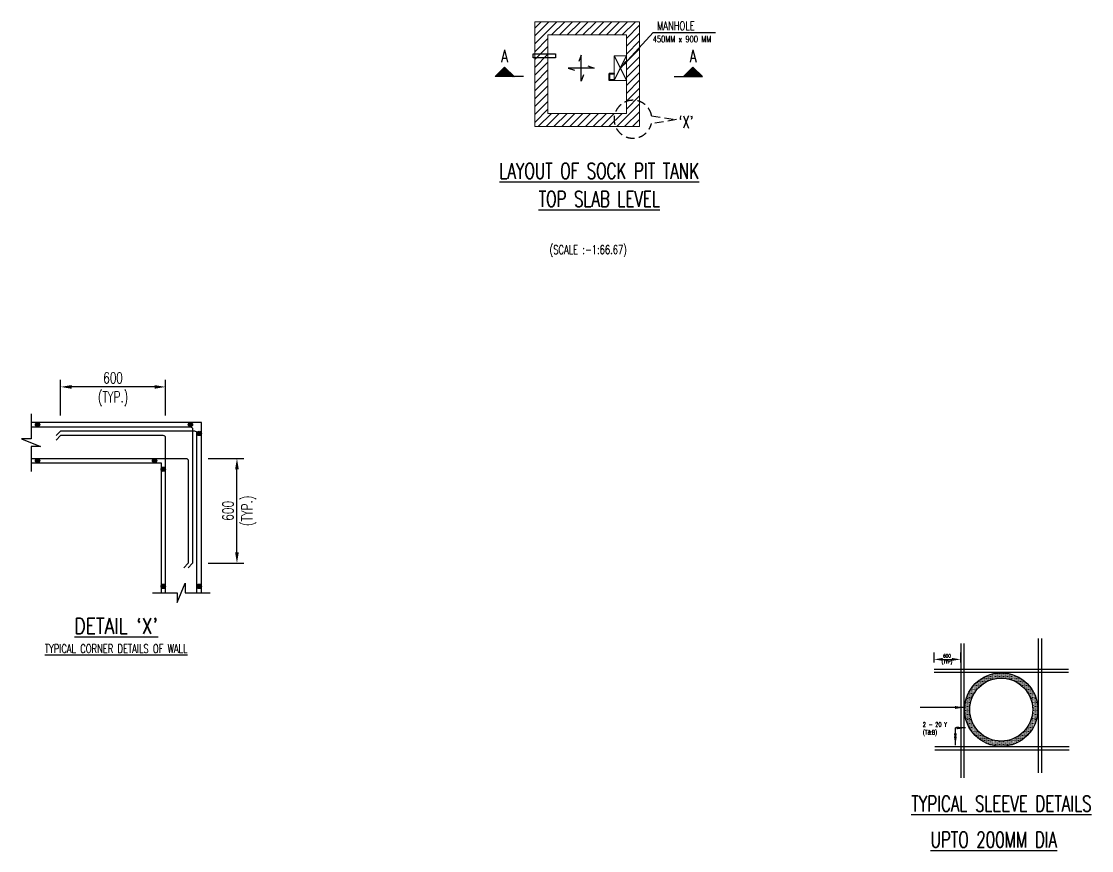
# Model space of a CAD drawing. Header units: millimetres. Extents: x 1549375 to 1746720, y -621670 to -557890.
# Drawn here: x 1716121 to 1746720, y -608411 to -584708 of the extents above; entities that cross this region are included whole.
import ezdxf
from ezdxf.enums import TextEntityAlignment as Align

# ---------------------------------------------------------------- set-up
doc = ezdxf.new("R2010")
doc.units = ezdxf.units.MM
doc.header["$MEASUREMENT"] = 0
doc.header["$PDMODE"] = 35
doc.linetypes.add('HIDDEN', pattern=[0.375, 0.25, -0.125])
doc.linetypes.add('HIDDEN2', pattern=[0.1875, 0.125, -0.0625])
for name, color, linetype in [('BEAM OUTTER', 4, 'Continuous'), ('S-BRECK LINE', 8, 'Continuous'), ('S-CLOUD', 7, 'Continuous'), ('S-COLUMN', 1, 'Continuous'), ('S-DIM-1', 5, 'Continuous'), ('S-HATCH', 253, 'Continuous'), ('S-REINFORCEMENT', 6, 'Continuous'), ('S-SECTION MARK', 1, 'Continuous'), ('S-SLAB MARK', 3, 'Continuous'), ('S-TEXT', 2, 'Continuous'), ('S-TEXT-1', 4, 'Continuous'), ('S-TITIL', 6, 'Continuous'), ('WALL', 7, 'Continuous')]:
    doc.layers.add(name, color=color, linetype=linetype)
doc.layers.add('HATCH', color=8, linetype='Continuous', lineweight=5)
doc.layers.add('Thin', color=251, linetype='Continuous', lineweight=5)
doc.styles.add('ROMANS', font='simplex.shx', dxfattribs={"width": 0.7})
doc.dimstyles.new('dim100', dxfattribs={"dimtxt": 250, "dimasz": 250, "dimexe": 200, "dimexo": 200, "dimgap": 100, "dimtad": 1, "dimdec": 0, "dimzin": 0, "dimdsep": 46, "dimtxsty": 'ROMANS', "dimcen": 0, "dimclrd": 5, "dimclre": 5, "dimclrt": 4, "dimadec": 0, "dimazin": 0, "dimtfac": 1, "dimtdec": 0, "dimtix": 1, "dimtofl": 0, "dimtmove": 2, "dimatfit": 3, "dimfxl": 0, "dimtolj": 1, "dimtzin": 0, "dimlwd": -1, "dimlwe": -1, "dimarcsym": 0})
doc.dimstyles.new('dim20', dxfattribs={"dimtxt": 250, "dimasz": 250, "dimexe": 200, "dimexo": 200, "dimgap": 100, "dimtad": 1, "dimdec": 0, "dimlfac": 0.2, "dimzin": 0, "dimdsep": 46, "dimtxsty": 'ROMANS', "dimcen": 0, "dimclrd": 170, "dimclre": 170, "dimclrt": 4, "dimadec": 0, "dimazin": 0, "dimtfac": 1, "dimtdec": 0, "dimtix": 1, "dimtofl": 0, "dimtmove": 2, "dimatfit": 3, "dimfxl": 0, "dimtolj": 1, "dimtzin": 0, "dimlwd": -1, "dimlwe": -1, "dimarcsym": 0})

# ---------------------------------------------------------------- blocks, each defined once
blk = doc.blocks.new('*D79')
at = {"layer": 'Defpoints', "color": 0, "lineweight": 18}
for p in [(1717242, -595156), (1717242, -596174), (1720242, -596174)]:
    blk.add_point(p, dxfattribs=at)
at = {"layer": 'S-DIM-1', "color": 170}
for p, q in [((1717242, -595974), (1717242, -594956)), ((1720242, -595974), (1720242, -594956)), ((1719929, -595156), (1717554, -595156))]:
    blk.add_line(p, q, dxfattribs=at)
at = {"layer": 'S-DIM-1', "color": 170, "lineweight": 18}
for points in [[(1717554, -595104), (1717554, -595209), (1717242, -595156)], [(1719929, -595209), (1719929, -595104), (1720242, -595156)]]:
    blk.add_solid(points, dxfattribs=at)
at = {"layer": 'S-DIM-1', "color": 4, "char_height": 312.5, "attachment_point": 5, "style": 'ROMANS'}
for s, insert in [('\\A1;600', (1718742, -594900)), ('(TYP.)', (1718742, -595495))]:
    blk.add_mtext(s, dxfattribs=dict(at, insert=insert))
blk = doc.blocks.new('*D80')
at = {"layer": 'Defpoints', "color": 0, "lineweight": 18}
for p in [(1721266, -597200), (1722285, -597200), (1721266, -600199)]:
    blk.add_point(p, dxfattribs=at)
at = {"layer": 'S-DIM-1', "color": 170}
for p, q in [((1721466, -597200), (1722485, -597200)), ((1722285, -599887), (1722285, -597512)), ((1721466, -600199), (1722485, -600199))]:
    blk.add_line(p, q, dxfattribs=at)
at = {"layer": 'S-DIM-1', "color": 170, "lineweight": 18}
for points in [[(1722337, -597512), (1722232, -597512), (1722285, -597200)], [(1722232, -599887), (1722337, -599887), (1722285, -600199)]]:
    blk.add_solid(points, dxfattribs=at)
at = {"layer": 'S-DIM-1', "color": 4, "char_height": 312.5, "attachment_point": 5, "rotation": 90, "style": 'ROMANS'}
for s, insert in [('\\A1;600', (1722028, -598699)), ('(TYP.)', (1722623, -598699))]:
    blk.add_mtext(s, dxfattribs=dict(at, insert=insert))
blk = doc.blocks.new('*D95')
at = {"layer": 'Defpoints', "color": 0, "lineweight": 18}
for p in [(1742978, -602945), (1742216, -603234), (1742978, -603234)]:
    blk.add_point(p, dxfattribs=at)
at = {"layer": 'S-HATCH', "color": 5}
for p, q in [((1742216, -603034), (1742216, -602745)), ((1742978, -603034), (1742978, -602745)), ((1742466, -602945), (1742728, -602945))]:
    blk.add_line(p, q, dxfattribs=at)
at = {"layer": 'S-HATCH', "color": 5, "lineweight": 18}
for points in [[(1742466, -602904), (1742466, -602987), (1742216, -602945)], [(1742728, -602987), (1742728, -602904), (1742978, -602945)]]:
    blk.add_solid(points, dxfattribs=at)
at = {"layer": 'S-HATCH', "color": 4, "lineweight": 18, "insert": (1742585, -602945), "char_height": 250, "attachment_point": 5, "style": 'ROMANS'}
blk.add_mtext('\\A1;{\\H0.4x;600\\P(TYP)}', dxfattribs=at)
blk = doc.blocks.new('st')
at = {"layer": 'Thin'}
h = blk.add_hatch(dxfattribs=at)
h.set_pattern_fill('ANSI38', color=256, angle=-90, style=0)
h.set_pattern_definition([(315, (223378.5013, 149146.089), (2.24506403, 2.24506403), []), (45, (223378.5013, 149146.089), (2.24506403, 6.73519209), [7.9375, -4.7625])])
h.paths.add_polyline_path([(184946, -39022), (184946, -38997), (184746, -38997), (184746, -39247), (184946, -39247), (184946, -39222), (184771, -39222), (184771, -39022)])
for p, q in [((184746, -38997), (184746, -39247)), ((184946, -38997), (184746, -38997)), ((184771, -39022), (184771, -39222)), ((184946, -39022), (184771, -39022)), ((184946, -39247), (184746, -39247)), ((184946, -39222), (184771, -39222))]:
    blk.add_line(p, q)

msp = doc.modelspace()

# ---------------------------------------------------------------- hatches: boundary and pattern name
h = msp.add_hatch()
h.set_pattern_fill('ANSI31', color=8, scale=50)
h.set_pattern_definition([(45, (1829127.93, -557514.03), (-112.2532, 112.2532), [])])
h.paths.add_polyline_path([(1730797.6, -584716.5), (1730797.6, -587716.5), (1733797.6, -587716.5), (1733797.6, -584716.5)])
h.paths.add_polyline_path([(1731172.6, -585091.5), (1731172.6, -587341.5), (1733422.6, -587341.5), (1733422.6, -585091.5)], flags=16)
edge = h.paths.add_edge_path(flags=0)
edge.add_arc((1732127, -586045.8), 58.2, 0, 360)
edge = h.paths.add_edge_path(flags=0)
edge.add_arc((1732127, -586045.8), 54.3, 0, 360)
at = {"layer": 'HATCH'}
h = msp.add_hatch(dxfattribs=at)
h.set_pattern_fill('DOTS', color=256, scale=600, style=0)
h.set_pattern_definition([(0, (1624164.22, -670480.468), (18.75, 37.5), [0, -37.5])])
h.paths.add_polyline_path([(1743086.5, -604381.5, 1), (1745186.5, -604381.5, 1)])
h.paths.add_polyline_path([(1745036.5, -604381.5, -1), (1743236.5, -604381.5, -1)], flags=16)
at = {"layer": 'S-SECTION MARK'}
h = msp.add_hatch(dxfattribs=at)
h.set_pattern_fill('ANSI31', color=256, scale=172.406964, angle=360, style=0)
h.set_pattern_definition([(45, (1655339.968, -588309.998), (-15.2387667, 15.2387667), [])])
h.paths.add_polyline_path([(1729937.1, -586020.1), (1729665.2, -586287.2), (1730209, -586287.2)])
h = msp.add_hatch(dxfattribs=at)
h.set_pattern_fill('ANSI31', color=256, scale=172.406964, angle=180, style=0)
h.set_pattern_definition([(135, (1809920.326, -588309.998), (15.2387667, 15.2387667), [])])
h.paths.add_polyline_path([(1735323.2, -586020.1), (1735595.1, -586287.2), (1735051.3, -586287.2)])

# ---------------------------------------------------------------- linework, layer by layer
at = {"color": 8}
for p, q in [((1733073.5, -585696.7, -5.5), (1733422.6, -586395, -5.5)), ((1733073.5, -586395, -5.5), (1733422.6, -585696.7, -5.5))]:
    msp.add_line(p, q, dxfattribs=at)
at = {"elevation": -5.5}
msp.add_lwpolyline([(1730749.2, -585633.7), (1731394.3, -585633.7), (1731394.3, -585750.1), (1730749.2, -585750.1)], close=True, dxfattribs=at)
at = {"layer": 'BEAM OUTTER', "color": 5}
for radius in [1050, 900]:
    msp.add_circle((1744136.5, -604381.5), radius, dxfattribs=at)
at = {"layer": 'S-BRECK LINE'}
for points in [[(1716396.1, -595924.5), (1716396.1, -596636.7), (1716121.4, -596636.7), (1716670.9, -596862.3), (1716396.1, -596862.3), (1716396.1, -597574.5)], [(1719866.5, -601044.9), (1720578.7, -601044.9), (1720578.7, -601319.6), (1720804.3, -600770.1), (1720804.3, -601044.9), (1721516.5, -601044.9)]]:
    msp.add_lwpolyline(points, dxfattribs=at)
at = {"layer": 'S-CLOUD', "linetype": 'HIDDEN', "ltscale": 1000, "elevation": -5.5}
msp.add_lwpolyline([(1734140.5, -587404.5), (1734850.8, -587516.8), (1734135.6, -587628.2, -9.5805449), (1734140.5, -587404.5)], format="xyb", dxfattribs=at)
at = {"layer": 'S-COLUMN', "color": 4}
for points in [[(1721266.5, -601044.9), (1721266.5, -596174.5), (1716396.1, -596174.5)], [(1716396.1, -597324.5), (1720116.5, -597324.5), (1720116.5, -601044.9)]]:
    msp.add_lwpolyline(points, dxfattribs=at)
at = {"layer": 'S-HATCH', "color": 4, "lineweight": 18, "elevation": -5.5}
for points in [[(1730797.6, -584716.5), (1733797.6, -584716.5), (1733797.6, -587716.5), (1730797.6, -587716.5)], [(1731172.6, -585091.5), (1733422.6, -585091.5), (1733422.6, -587341.5), (1731172.6, -587341.5)], [(1733422.6, -585696.7), (1733073.5, -585696.7), (1733073.5, -586395), (1733422.6, -586395)]]:
    msp.add_lwpolyline(points, close=True, dxfattribs=at)
at = {"layer": 'S-REINFORCEMENT', "color": 5}
for p, q in [((1742977.5, -602493.5), (1742977.5, -606333.5)), ((1743067.5, -602493.5), (1743067.5, -606333.5)), ((1745193.5, -602345.5), (1745193.5, -606185.5)), ((1745283.5, -602345.5), (1745283.5, -606185.5)), ((1746056.5, -603234.5), (1742216.5, -603234.5)), ((1746056.5, -603324.5), (1742216.5, -603324.5)), ((1746077.5, -605449.5), (1742237.5, -605449.5)), ((1746077.5, -605539.5), (1742237.5, -605539.5))]:
    msp.add_line(p, q, dxfattribs=at)
for points in [[(1716396.1, -596299.5), (1720954, -596299.5, -0.4142136), (1721016.5, -596362), (1721016.5, -600199.5), (1720891.5, -600324.5)], [(1721141.5, -601044.9), (1721141.5, -596487, 0.4142136), (1721079, -596424.5), (1717241.5, -596424.5), (1717116.5, -596549.5)], [(1720241.5, -601044.9), (1720241.5, -596612, 0.4142136), (1720179, -596549.5), (1717241.5, -596549.5), (1717116.5, -596674.5)], [(1716396.1, -597199.5), (1720829, -597199.5, -0.4142136), (1720891.5, -597262), (1720891.5, -600199.5), (1720766.5, -600324.5)]]:
    msp.add_lwpolyline(points, format="xyb", dxfattribs=at)
at = {"layer": 'S-REINFORCEMENT', "color": 5, "const_width": 62.5}
for points in [[(1716583.6, -596268.2, 1), (1716583.6, -596205.7, 1)], [(1720954, -596268.2, -1), (1720954, -596205.7, -1)], [(1721172.7, -596487, 1), (1721235.2, -596487, 1)], [(1716583.6, -597293.2, 1), (1716583.6, -597230.7, 1)], [(1719929, -597293.2, -1), (1719929, -597230.7, -1)], [(1720147.8, -597512, 1), (1720210.2, -597512, 1)], [(1720147.8, -600857.4, -1), (1720210.2, -600857.4, -1)], [(1721172.7, -600857.4, -1), (1721235.2, -600857.4, -1)]]:
    msp.add_lwpolyline(points, format="xyb", close=True, dxfattribs=at)
at = {"layer": 'S-REINFORCEMENT', "color": 5}
for centre in [(1716583.6, -596237, 28.1), (1720954, -596237, 28.1), (1721204, -596487, 28.1), (1716583.6, -597262, 28.1), (1719929, -597262, 28.1), (1720179, -597512, 28.1), (1720179, -600857.4, 28.1), (1721204, -600857.4, 28.1)]:
    msp.add_circle(centre, 62.5, dxfattribs=at)
at = {"layer": 'S-SECTION MARK'}
for p, q in [((1729937.1, -586020.1, -5.5), (1729665.2, -586287.2, -5.5)), ((1729937.1, -586020.1, -5.5), (1730209.1, -586287.2, -5.5)), ((1735323.2, -586020.1, -5.5), (1735051.2, -586287.2, -5.5)), ((1735323.2, -586020.1, -5.5), (1735595.1, -586287.2, -5.5)), ((1730478.1, -586287.2, -5.5), (1729665.2, -586287.2, -5.5)), ((1734782.2, -586287.2, -5.5), (1735595.1, -586287.2, -5.5))]:
    msp.add_line(p, q, dxfattribs=at)
at = {"layer": 'S-SLAB MARK', "elevation": -5.5}
for points in [[(1732190.4, -586230.9), (1732127, -586413), (1732127, -585672.3), (1732063.5, -585854.3)], [(1732315.3, -585979.2), (1732497.3, -586042.6), (1731756.6, -586042.6), (1731938.7, -586106.1)]]:
    msp.add_lwpolyline(points, dxfattribs=at)
at = {"layer": 'WALL', "color": 1, "linetype": 'HIDDEN2', "lineweight": 25, "ltscale": 3}
msp.add_line((1732127, -586401.9, -5.5), (1732127, -585689.8, -5.5), dxfattribs=at)

# ---------------------------------------------------------------- block references
at = {"layer": 'WALL', "xscale": -0.7758620689655173, "yscale": 0.7758620689655173, "zscale": 0.7758620689655173, "rotation": 180}
msp.add_blockref('st', (1589588.4, -616651.1, -5.5), dxfattribs=at)

# ---------------------------------------------------------------- texts
at = {"layer": 'S-SECTION MARK', "style": 'ROMANS', "width": 0.7}
for rotation, p in [(359.185, (1729936.4, -585698.6, 100158.5)), (0.815, (1735323.9, -585698.6, 100158.5))]:
    msp.add_text('A', height=350, rotation=rotation, dxfattribs=at).set_placement(p, align=Align.MIDDLE)
msp.add_text("`X'", height=350, dxfattribs=at).set_placement((1735123.3, -587585.7, -5.5), align=Align.MIDDLE)
at = {"layer": 'S-TEXT', "style": 'ROMANS', "width": 0.7}
for s, p in [('(SCALE :-1:66.67)', (1732328.4, -591233.7, -5.5)), ('%%UTYPICAL CORNER DETAILS OF WALL', (1718831.3, -602637.7, 14.6))]:
    msp.add_text(s, height=250, dxfattribs=at).set_placement(p, align=Align.MIDDLE_CENTER)
at = {"layer": 'S-TEXT-1', "style": 'ROMANS', "width": 0.7}
for s, p in [('2 - 20 Y', (1741891.9, -604806.2)), ('(T&B)', (1741891.9, -605031.2))]:
    msp.add_text(s, height=125, dxfattribs=at).set_placement(p, align=Align.MIDDLE_LEFT)
at = {"layer": 'S-TEXT-1', "insert": (1734173.9, -585006), "char_height": 250, "width": 2744.958, "attachment_point": 4, "style": 'ROMANS'}
msp.add_mtext(' MANHOLE\\P{\\H0.7143x;450MM x 900 MM}', dxfattribs=at)
at = {"layer": 'S-TITIL', "style": 'ROMANS'}
for s, width, p in [('%%ULAYOUT OF SOCK PIT TANK', 0.7, (1732643.5, -588982.5)), ('%%UTOP SLAB LEVEL', 0.7, (1732643.5, -589782.5)), ("%%UDETAIL `X'", 0.8, (1718831.3, -601987.7, 14.6))]:
    msp.add_text(s, height=450, dxfattribs=dict(at, width=width)).set_placement(p, align=Align.MIDDLE_CENTER)
at = {"layer": 'S-TITIL', "style": 'ROMANS', "width": 0.7}
for s, p in [('%%UTYPICAL SLEEVE DETAILS', (1744142, -607068.5)), ('%%UUPTO 200MM DIA', (1743923.5, -608096))]:
    msp.add_text(s, height=450, dxfattribs=at).set_placement(p, align=Align.MIDDLE)

# ---------------------------------------------------------------- dimensions: what is measured, and where the dimension line sits
at = {"layer": 'S-DIM-1'}
dim = msp.add_linear_dim(base=(1717241.5, -595156.4), p1=(1720241.5, -596174.5), p2=(1717241.5, -596174.5), text='<>\\X(TYP.)', dimstyle='dim20', override={"dimtxt": 312.5, "dimasz": 312.5}, dxfattribs=at)
dim.commit()
dim.dimension.update_dxf_attribs({"geometry": '*D79', "text_midpoint": (1718741.5, -595156.4)})
dim = msp.add_linear_dim(base=(1722284.6, -597199.5), p1=(1721266.5, -600199.5), p2=(1721266.5, -597199.5), angle=270, text='<>\\X(TYP.)', dimstyle='dim20', override={"dimtxt": 312.5, "dimasz": 312.5}, dxfattribs=at)
dim.commit()
dim.dimension.update_dxf_attribs({"geometry": '*D80', "text_midpoint": (1722284.6, -598699.5)})
at = {"layer": 'S-HATCH', "lineweight": 18}
dim = msp.add_linear_dim(base=(1742977.5, -602945.4), p1=(1742216.5, -603234.5), p2=(1742977.5, -603234.5), text='{\\H0.4x;600\\P(TYP)}', dimstyle='dim100', dxfattribs=at)
dim.commit()
dim.dimension.update_dxf_attribs({"geometry": '*D95', "text_midpoint": (1742584.9, -602945.4), "dimtype": 160})

# ---------------------------------------------------------------- leaders
at = {"layer": 'S-DIM-1'}
for points in [[(1743067.5, -604319.7), (1741816.9, -604319.7)], [(1742825.1, -605401.5), (1742825.1, -604903.7)], [(1742825.1, -605311.5), (1742825.1, -604903.7)], [(1743116.5, -604903.7), (1742825.1, -604903.7)]]:
    msp.add_leader(points, dimstyle='dim20', override={"dimtad": 0}, dxfattribs=at)
at = {"layer": 'S-HATCH', "color": 4, "lineweight": 18}
msp.add_leader([(1733248.1, -586045.8, -5.5), (1734185.9, -585029.5, -5.5), (1735967.4, -585029.5, -5.5)], dimstyle='dim100', override={"dimgap": 100, "dimtad": 0}, dxfattribs=at)

doc.saveas('drawing.dxf')
